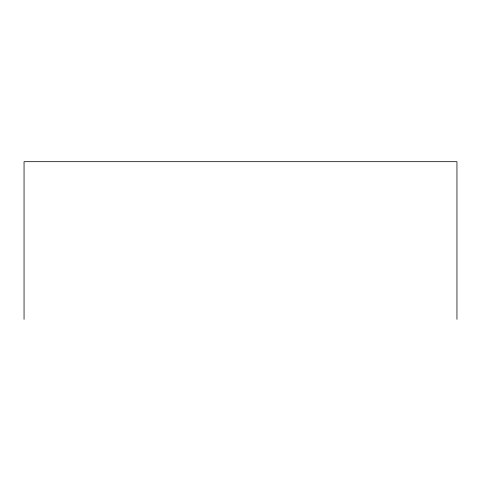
<?xml version="1.0" encoding="UTF-8"?>
<svg xmlns="http://www.w3.org/2000/svg" width="481" height="481" viewBox="0 0 481 481"><rect width="100%" height="100%" fill="white"/><g stroke="black" fill="none" stroke-linecap="round" stroke-linejoin="round"><path stroke-width="0.72" d="M456.95 319.318L456.95 161.682L24.05 161.682L24.05 319.318"/></g></svg>
